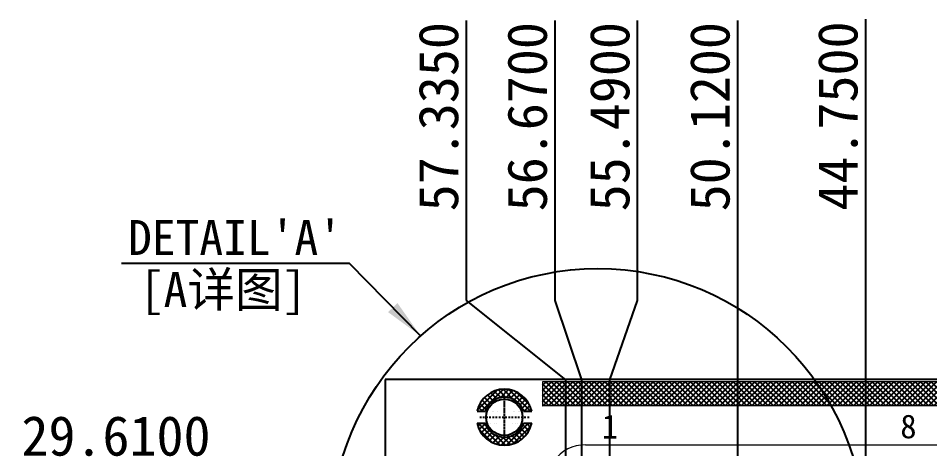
# Model space of a CAD drawing. Extents: x -120 to 253, y -170 to 71.
# Drawn here: x -115.6 to -58.2, y 43.6 to 70.7 of the extents above; entities that cross this region are included whole.
import ezdxf

# ---------------------------------------------------------------- set-up
doc = ezdxf.new("R2010")
doc.units = 0
doc.header["$LTSCALE"] = 0.01
doc.header["$MEASUREMENT"] = 0
doc.linetypes.add('CENTER', pattern=[2, 1.25, -0.25, 0.25, -0.25])
doc.layers.get('0').update_dxf_attribs({"linetype": 'CONTINUOUS', "lineweight": 0})
doc.layers.get('DEFPOINTS').update_dxf_attribs({"linetype": 'CONTINUOUS'})
doc.layers.add('AM_4', color=3, linetype='CONTINUOUS', lineweight=25)
for name, color, linetype in [('CEN', 2, 'CENTER'), ('Double Plating', 6, 'CONTINUOUS'), ('PAGE1', 7, 'CONTINUOUS'), ('plating', 1, 'CONTINUOUS'), ('标注', 7, 'CONTINUOUS')]:
    doc.layers.add(name, color=color, linetype=linetype)
doc.styles.get("Standard").update_dxf_attribs({"font": ''})
doc.styles.get('STANDARD').set_extended_font_data('SimSun')
doc.dimstyles.new('A3_1.5X', dxfattribs={"dimtxt": 2.5, "dimasz": 2.5, "dimexe": 0.01, "dimexo": 0.01, "dimgap": 0.5, "dimtad": 1, "dimdec": 4, "dimlfac": 0.666667, "dimzin": 1, "dimdsep": 46, "dimlunit": 6, "dimtxsty": 'STANDARD', "dimcen": 2.5, "dimclrd": 1, "dimclre": 1, "dimclrt": 7, "dimadec": 0, "dimazin": 0, "dimtfac": 1, "dimtdec": 3, "dimtmove": 0, "dimatfit": 3, "dimfxl": 1, "dimtolj": 1, "dimtzin": 0, "dimarcsym": 1})
doc.dimstyles.new('LF2_A3_1.5X', dxfattribs={"dimtxt": 2.5, "dimasz": 2.5, "dimexe": 0.15, "dimexo": 0.01, "dimgap": 0.5, "dimtad": 1, "dimdec": 4, "dimlfac": 0.666667, "dimzin": 1, "dimdsep": 46, "dimlunit": 6, "dimtxsty": 'STANDARD', "dimcen": 2.5, "dimclrd": 1, "dimclre": 1, "dimclrt": 7, "dimadec": 0, "dimazin": 0, "dimtfac": 1, "dimtdec": 4, "dimtmove": 0, "dimatfit": 3, "dimfxl": 1, "dimtfillclr": 256, "dimtolj": 1, "dimtzin": 0, "dimarcsym": 1})
pattern_1 = [(45, (0, 0), (-0.1122532, 0.1122532), []), (135, (0, 0), (-0.1122532, -0.1122532), [])]

# ---------------------------------------------------------------- blocks, each defined once
blk = doc.blocks.new('Number1')
at = {"char_height": 1, "width": 2.79448, "attachment_point": 5}
for s, insert in [('1', (-0.995, 7.07)), ('8', (11.535, 7.07))]:
    blk.add_mtext(s, dxfattribs=dict(at, insert=insert))
blk = doc.blocks.new('*D44')
at = {"color": 1, "lineweight": -2, "transparency": 16777216}
for p, q in [((-884.746, -1196.313), (-902.397, -1196.313)), ((-879.746, -1199.079), (-884.746, -1196.313)), ((-867.606, -1199.079), (-879.746, -1199.079))]:
    blk.add_line(p, q, dxfattribs=at)
at = {"layer": 'DEFPOINTS', "color": 0, "transparency": 16777216}
for p in [(-889.746, -1196.313), (-867.596, -1199.079), (-781.998, -1243.494)]:
    blk.add_point(p, dxfattribs=at)
at = {"color": 7, "transparency": 16777216, "insert": (-896.321, -1194.563), "char_height": 2.5, "attachment_point": 5}
blk.add_mtext('\\A1;29.6100', dxfattribs=at)
blk = doc.blocks.new('*D46')
at = {"color": 1, "lineweight": -2, "transparency": 16777216}
for p, q in [((-863.483, -1186.031), (-863.483, -1168.408)), ((-865.233, -1191.031), (-863.483, -1186.031)), ((-865.233, -1201.564), (-865.233, -1191.031))]:
    blk.add_line(p, q, dxfattribs=at)
at = {"layer": 'DEFPOINTS', "color": 0, "transparency": 16777216}
for p in [(-863.483, -1181.031), (-865.233, -1201.574), (-781.998, -1243.494)]:
    blk.add_point(p, dxfattribs=at)
at = {"color": 7, "transparency": 16777216, "insert": (-865.233, -1174.47), "char_height": 2.5, "attachment_point": 5, "rotation": 90}
blk.add_mtext('\\A1;55.4900', dxfattribs=at)
blk = doc.blocks.new('*D47')
at = {"color": 1, "lineweight": -2, "transparency": 16777216}
for p, q in [((-868.676, -1186.031), (-868.676, -1168.408)), ((-867.003, -1191.031), (-868.676, -1186.031)), ((-867.003, -1200.097), (-867.003, -1191.031))]:
    blk.add_line(p, q, dxfattribs=at)
at = {"layer": 'DEFPOINTS', "color": 0, "transparency": 16777216}
for p in [(-868.676, -1181.031), (-867.003, -1200.107), (-781.998, -1243.494)]:
    blk.add_point(p, dxfattribs=at)
at = {"color": 7, "transparency": 16777216, "insert": (-870.426, -1174.47), "char_height": 2.5, "attachment_point": 5, "rotation": 90}
blk.add_mtext('\\A1;56.6700', dxfattribs=at)
blk = doc.blocks.new('*D48')
at = {"color": 1, "lineweight": -2, "transparency": 16777216}
for p, q in [((-874.259, -1186.031), (-874.259, -1168.408)), ((-868.001, -1191.031), (-874.259, -1186.031)), ((-868.001, -1197.719), (-868.001, -1191.031))]:
    blk.add_line(p, q, dxfattribs=at)
at = {"layer": 'DEFPOINTS', "color": 0, "transparency": 16777216}
for p in [(-874.259, -1181.031), (-868.001, -1197.729), (-781.998, -1243.494)]:
    blk.add_point(p, dxfattribs=at)
at = {"color": 7, "transparency": 16777216, "insert": (-876.009, -1174.47), "char_height": 2.5, "attachment_point": 5, "rotation": 90}
blk.add_mtext('\\A1;57.3350', dxfattribs=at)
blk = doc.blocks.new('*D55')
at = {"color": 1, "lineweight": -2, "transparency": 16777216}
blk.add_line((-857.178, -1201.564), (-857.178, -1168.408), dxfattribs=at)
at = {"layer": 'DEFPOINTS', "color": 0, "transparency": 16777216}
for p in [(-857.178, -1181.031), (-857.178, -1201.574), (-781.998, -1243.494)]:
    blk.add_point(p, dxfattribs=at)
at = {"color": 7, "transparency": 16777216, "insert": (-858.928, -1174.47), "char_height": 2.5, "attachment_point": 5, "rotation": 90}
blk.add_mtext('\\A1;50.1200', dxfattribs=at)
blk = doc.blocks.new('*D56')
at = {"color": 1, "lineweight": -2, "transparency": 16777216}
blk.add_line((-849.123, -1201.564), (-849.123, -1168.325), dxfattribs=at)
at = {"layer": 'DEFPOINTS', "color": 0, "transparency": 16777216}
for p in [(-849.123, -1181.031), (-849.123, -1201.574), (-781.998, -1243.494)]:
    blk.add_point(p, dxfattribs=at)
at = {"color": 7, "transparency": 16777216, "insert": (-850.873, -1174.428), "char_height": 2.5, "attachment_point": 5, "rotation": 90}
blk.add_mtext('\\A1;44.7500', dxfattribs=at)
blk = doc.blocks.new('Range')
at = {"layer": 'CEN'}
h = blk.add_hatch(dxfattribs=at)
h.set_pattern_fill('ANSI37', color=6, scale=0.05, style=0)
h.set_pattern_definition(pattern_1)
edge = h.paths.add_edge_path()
edge.add_arc((-416.667, 103.017), 0.837, 17.3787, 162.6213)
edge.add_line((-417.466, 103.267), (-417.815, 103.267))
edge.add_arc((-416.667, 103.017), 1.175, 12.2845, 167.7155, ccw=False)
edge.add_line((-415.519, 103.267), (-415.868, 103.267))
h = blk.add_hatch(dxfattribs=at)
h.set_pattern_fill('ANSI37', color=6, scale=0.05, style=0)
h.set_pattern_definition(pattern_1)
edge = h.paths.add_edge_path()
edge.add_arc((-416.667, 103.017), 0.837, 197.3787, 342.6213)
edge.add_line((-415.868, 102.767), (-415.519, 102.767))
edge.add_arc((-416.667, 103.017), 1.175, 192.2845, 347.7155, ccw=False)
edge.add_line((-417.815, 102.767), (-417.466, 102.767))
at = {"color": 0}
for p, q in [((-417.815, 103.267), (-417.466, 103.267)), ((-415.868, 103.267), (-415.519, 103.267)), ((-417.815, 102.767), (-417.466, 102.767)), ((-415.868, 102.767), (-415.519, 102.767))]:
    blk.add_line(p, q, dxfattribs=at)
for radius, start, end in [(1.175, 12.2845, 167.7155), (0.837, 17.3787, 162.6213), (1.175, 192.2845, 347.7155), (0.837, 197.3787, 342.6213)]:
    blk.add_arc((-416.667, 103.017), radius, start, end, dxfattribs=at)
at = {"layer": 'CEN', "color": 3, "linetype": 'CENTER'}
for p, q in [((-416.667, 102.117), (-416.667, 103.917)), ((-417.567, 103.017), (-415.767, 103.017))]:
    blk.add_line(p, q, dxfattribs=at)
at = {"layer": 'PAGE1'}
blk.add_circle((-416.667, 103.017), 0.762, dxfattribs=at)
blk = doc.blocks.new('Circle')
at = {"layer": 'plating', "color": 3, "linetype": 'CENTER'}
for p, q in [((39.353, 160.07), (39.353, 161.783)), ((38.321, 160.927), (40.385, 160.927))]:
    blk.add_line(p, q, dxfattribs=at)
at = {"color": 0, "rotation": 2.9849863675e-06}
blk.add_blockref('Range', (456.019, 57.91), dxfattribs=at)
blk = doc.blocks.new('Z$W@#00294823')
at = {"layer": 'CEN', "color": 3, "linetype": 'CENTER'}
for p, q in [((0, -0.856), (0, 0.856)), ((-1.032, 0), (1.032, 0))]:
    blk.add_line(p, q, dxfattribs=at)
at = {"layer": '标注'}
blk.add_blockref('Circle', (-39.353, -160.927), dxfattribs=at)
blk = doc.blocks.new('Z$W@#38060F6F')
at = {"color": 0}
blk.add_blockref('Z$W@#00294823', (0, 0), dxfattribs=at)

msp = doc.modelspace()

# ---------------------------------------------------------------- hatches: boundary and pattern name
at = {"layer": 'Double Plating'}
h = msp.add_hatch(dxfattribs=at)
h.set_pattern_fill('ANSI37', color=6, scale=0.075, style=0)
h.set_pattern_definition([(45, (-623.34856, -294.8604), (-0.1683798, 0.1683798), []), (135, (-623.34856, -294.8604), (-0.1683798, -0.1683798), [])])
h.paths.add_polyline_path([(-41.9875, 47.79577), (-82.5625, 47.79577), (-82.5625, 46.29577), (-41.9875, 46.29577)])

# ---------------------------------------------------------------- linework, layer by layer
for q in [(-34.37265, 47.94577), (-33.81682, 47.94577), (-32.37136, 47.94577)]:
    msp.add_line((-92.4625, 47.94577), q)
at = {"color": 5}
msp.add_line((-79.85538, 43.82077), (4.91, 43.82077), dxfattribs=at)
msp.add_lwpolyline([(-41.9875, 47.79577), (-82.5625, 47.79577), (-82.5625, 46.29577), (-41.9875, 46.29577)], close=True)
msp.add_arc((-79.96781, 41.62662), 2.19703, 87.0664991, 147.8241575, dxfattribs=at)
at = {"layer": 'AM_4'}
msp.add_circle((-79.0825, 38.11383), 16.80271, dxfattribs=at)
at = {"layer": 'PAGE1'}
for p, q in [((96.5375, 47.94577), (-92.4625, 47.94577)), ((-92.4625, 47.94577), (-92.4625, 32.94577))]:
    msp.add_line(p, q, dxfattribs=at)
at = {"layer": 'plating', "color": 3, "linetype": 'CENTER'}
for p, q in [((-84.9625, 44.21377), (-84.9625, 46.91377)), ((-86.3125, 45.56377), (-83.6125, 45.56377))]:
    msp.add_line(p, q, dxfattribs=at)

# ---------------------------------------------------------------- block references
at = {"color": 0, "xscale": 1.5, "yscale": 1.5, "zscale": 1.5}
msp.add_blockref('Z$W@#38060F6F', (-84.9625, 45.56377), dxfattribs=at)
at = {"xscale": 1.5, "yscale": 1.5, "zscale": 1.5}
msp.add_blockref('Number1', (-76.8325, 34.37077), dxfattribs=at)

# ---------------------------------------------------------------- texts
at = {"char_height": 2.2}
for s, insert, width, attachment_point in [("DETAIL'A'", (-108.65446, 57.97315), 14.3720618, 1), ("DETAIL'A'", (-108.65446, 57.97315), 14.3720618, 1), ('[A详图]', (-102.6674, 53.34213), 13.8884743, 5), ('[A详图]', (-102.6674, 53.34213), 13.8884743, 5)]:
    msp.add_mtext(s, dxfattribs=dict(at, insert=insert, width=width, attachment_point=attachment_point))

# ---------------------------------------------------------------- dimensions: what is measured, and where the dimension line sits
at = {"color": 0}
for feature_location, offset, dtype, picture, middle in [((-81.0925, 41.21077), (-6.25839, 16.69814), 1, '*D48', (-89.10089, 64.47036)), ((-80.095, 38.83327), (-1.67324, 19.07565), 1, '*D47', (-83.51823, 64.47036)), ((-78.325, 37.36612), (1.75, 20.54279), 1, '*D46', (-78.325, 64.47036)), ((-70.27, 37.36612), (0, 20.54279), 1, '*D55', (-72.02, 64.47036)), ((-62.215, 37.36612), (0, 20.54279), 1, '*D56', (-63.965, 64.51226)), ((-80.6875, 39.86077), (-22.15033, 2.76686), 0, '*D44', (-109.41325, 44.37762))]:
    dim = msp.add_ordinate_dim(feature_location=feature_location, offset=offset, dtype=dtype, origin=(4.91, -4.55423), dimstyle='LF2_A3_1.5X', dxfattribs=at)
    dim.commit()
    dim.dimension.update_dxf_attribs({"geometry": picture, "text_midpoint": middle, "insert": (786.90821, 1238.94015)})

# ---------------------------------------------------------------- leaders
for dimstyle in ['A3_1.5X', 'LF2_A3_1.5X']:
    msp.add_leader([(-90.2382, 50.67892), (-94.71985, 55.24187), (-109.05963, 55.24187)], dimstyle=dimstyle, override={"dimgap": 0.01, "dimtad": 0})

doc.saveas('drawing.dxf')
